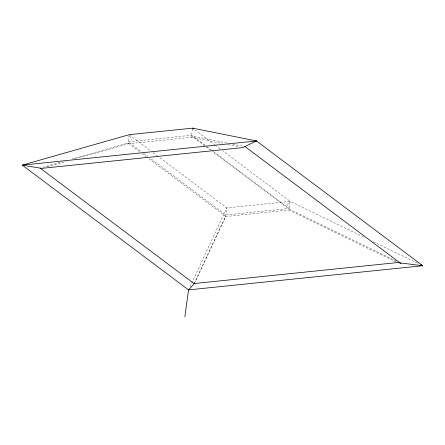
<?xml version="1.0" encoding="UTF-8"?>
<svg xmlns="http://www.w3.org/2000/svg" width="445" height="445" viewBox="0 0 445 445"><rect width="100%" height="100%" fill="white"/><g stroke="black" fill="none" stroke-linecap="round" stroke-linejoin="round"><path stroke-width="0.33" stroke-dasharray="2.23 1.67" d="M74.449 159.037L127.932 143.813L129.006 135.97M127.932 143.813L191.317 137.271L192.479 128.783M194.365 283.526L225.587 216.548L226.772 207.91L158.014 156.323M396.044 261.977L288.977 210.001L290.162 201.368L222.511 150.61M190.004 286.775L226.772 207.91L290.162 201.368L365.212 237.797M194.192 283.71L225.621 216.298L147.996 158.047M287.142 205.495L290.162 201.368M42.776 167.342L62.094 161.846M72.084 158.998L128.032 143.073L139.674 151.812M47.037 166.842L66.427 161.324M225.587 216.548L288.977 210.001M226.705 142.895L191.517 135.842L205.379 146.238M232.796 144.113L244.972 146.555M191.317 137.271L222.506 143.524M227.929 144.608L238.776 146.783M373.344 241.741L418.995 263.907M396.323 261.104L289.105 209.067L212.588 151.65M194.788 129.806L214.751 144.786M215.302 145.198L220.292 148.947M204.906 145.204L191.6 135.219L128.21 141.76L141.521 151.745M207.125 146.867L212.671 151.027M213.227 151.445L289.189 208.444L225.804 214.985L149.837 157.986M205.929 146.655L210.368 149.987M129.184 134.685L150.805 150.911M153.024 152.574L157.458 155.906M143.741 153.408L147.618 156.323M141.894 153.475L147.44 157.636M129.784 135.931L131.881 140.292"/><path stroke-width="0.67" d="M184.853 316.857L188.547 289.901L194.365 283.526L397.29 262.578L422.75 265.726L256.454 140.948L192.568 128.143L129.184 134.685L22.25 165.128L188.547 289.901L422.75 265.726L420.875 264.814M244.972 146.555L400.995 263.624M192.568 128.143L193.681 128.972M40.111 168.099L194.192 283.71M256.454 140.948L242.842 147.601L41.691 168.366L22.25 165.128L256.454 140.948"/></g></svg>
